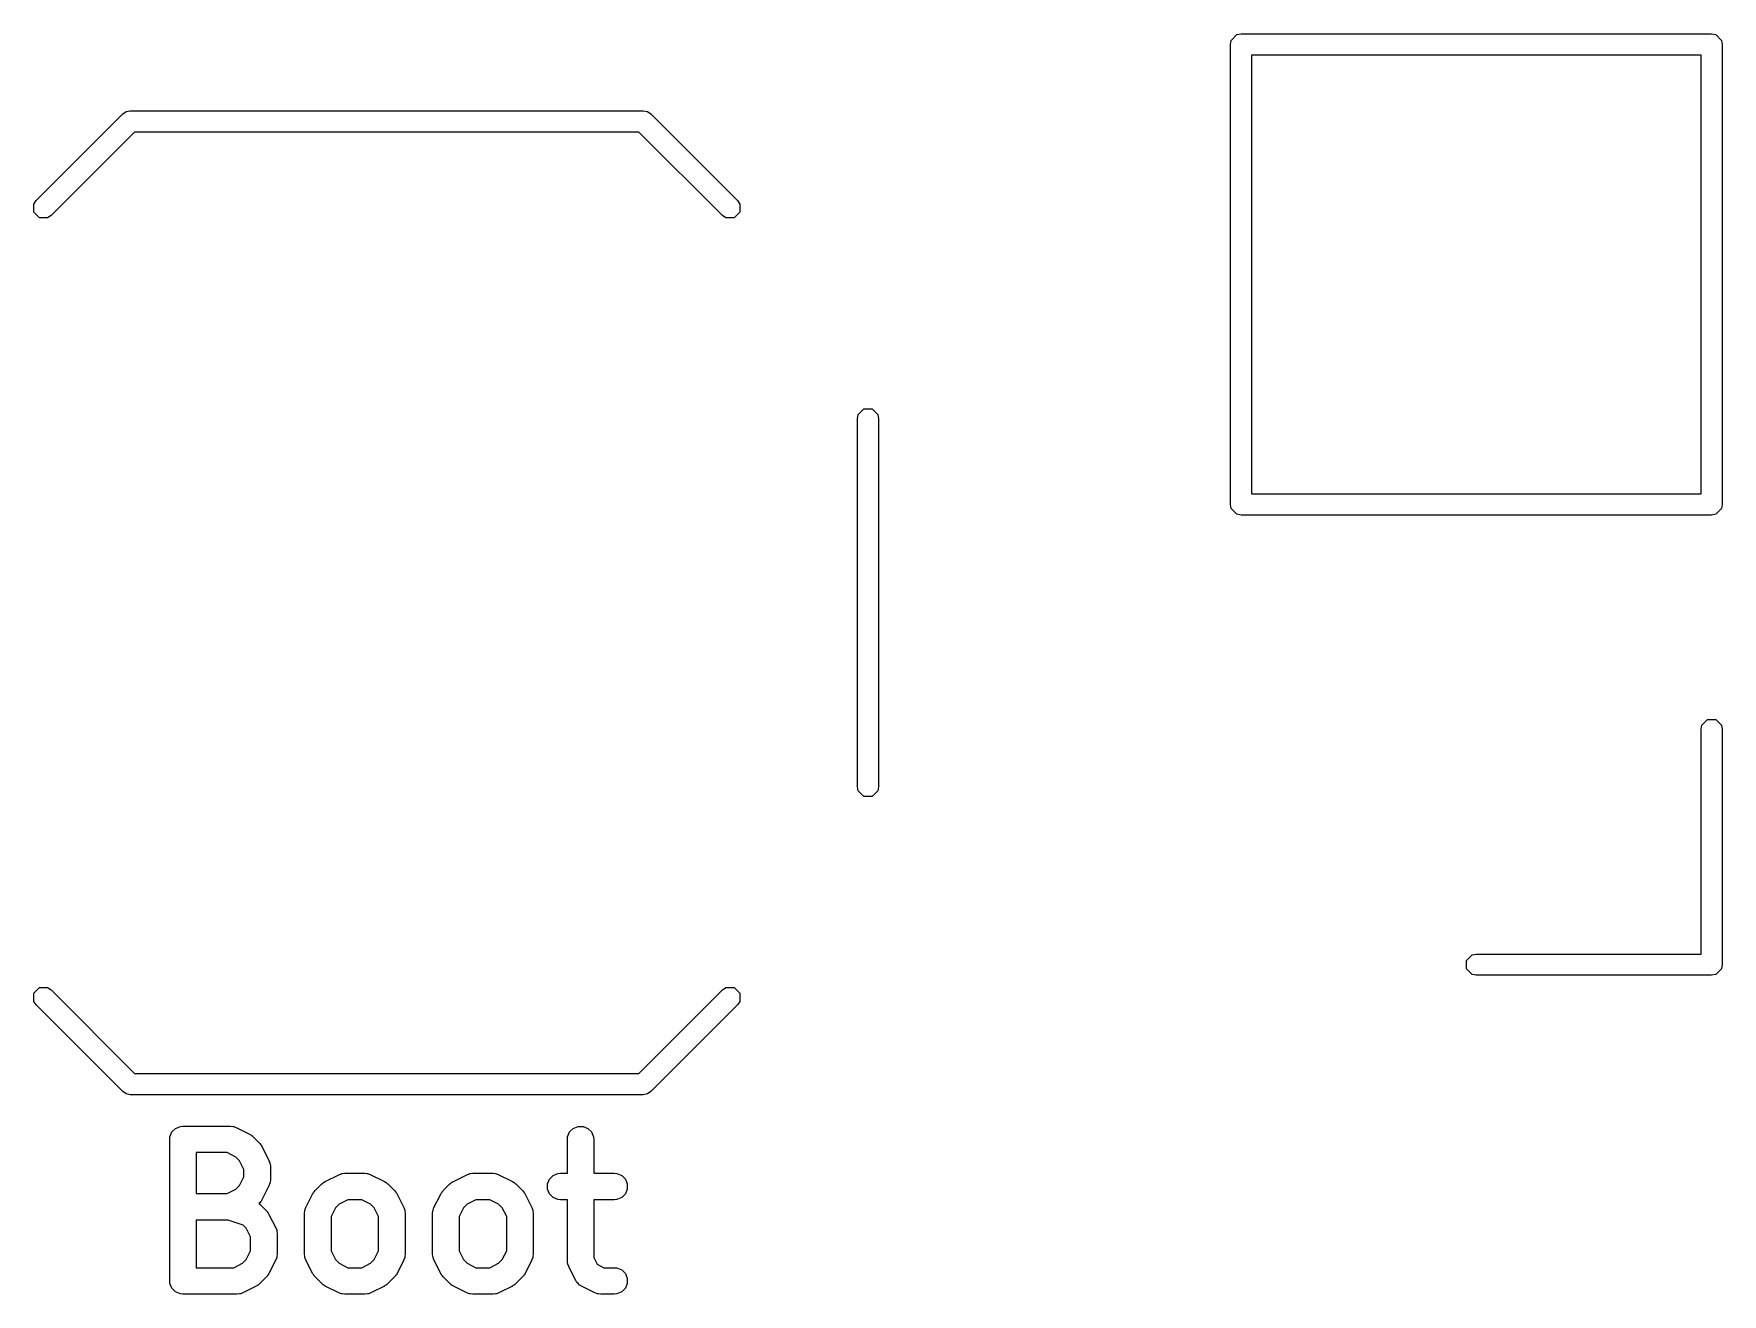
# Model space of a CAD drawing. Extents: x 53 to 255, y -141 to -27.
# Drawn here: x 131.91 to 141.46, y -106.81 to -99.69 of the extents above; entities that cross this region are included whole.
import ezdxf

# ---------------------------------------------------------------- set-up
doc = ezdxf.new("R2010")
doc.units = 0
doc.layers.add('BLACK', color=7, linetype='CONTINUOUS')

msp = doc.modelspace()

# ---------------------------------------------------------------- linework, layer by layer
at = {"layer": 'BLACK', "linetype": 'CONTINUOUS'}
for p, q in [((138.675287, -99.748482), (138.679854, -99.725521)), ((138.679854, -99.725521), (138.712326, -99.693049)), ((138.712326, -99.693049), (138.735287, -99.688482)), ((138.735287, -99.688482), (141.395287, -99.688482)), ((141.395287, -99.688482), (141.418248, -99.693049)), ((141.418248, -99.693049), (141.45072, -99.725521)), ((141.45072, -99.725521), (141.455287, -99.748482)), ((138.675287, -102.348482), (138.675287, -99.748482)), ((138.795287, -99.808482), (138.795287, -102.288482)), ((141.335287, -99.808482), (138.795287, -99.808482)), ((141.335287, -102.288482), (141.335287, -99.808482)), ((141.455287, -99.748482), (141.455287, -102.348482)), ((131.924063, -100.63114), (132.414063, -100.141139)), ((132.414063, -100.141139), (132.433528, -100.128133)), ((132.433528, -100.128133), (132.456489, -100.123566)), ((132.456489, -100.123566), (135.356489, -100.123566)), ((135.356489, -100.123566), (135.37945, -100.128133)), ((135.37945, -100.128133), (135.398915, -100.14114)), ((135.398915, -100.14114), (135.888916, -100.63114)), ((132.481342, -100.243566), (132.008915, -100.715992)), ((135.331637, -100.243566), (132.481342, -100.243566)), ((135.804063, -100.715993), (135.331637, -100.243566)), ((131.911056, -100.650605), (131.924063, -100.63114)), ((131.911056, -100.696527), (131.911056, -100.650605)), ((135.888916, -100.63114), (135.901922, -100.650605)), ((135.901922, -100.650605), (135.901922, -100.696527)), ((131.943528, -100.728999), (131.911056, -100.696527)), ((131.98945, -100.728999), (131.943528, -100.728999)), ((132.008915, -100.715992), (131.98945, -100.728999)), ((135.823528, -100.728999), (135.804063, -100.715993)), ((135.86945, -100.728999), (135.823528, -100.728999)), ((135.901922, -100.696527), (135.86945, -100.728999)), ((136.571056, -101.840605), (136.603528, -101.808133)), ((136.603528, -101.808133), (136.64945, -101.808133)), ((136.64945, -101.808133), (136.681922, -101.840605)), ((136.566489, -101.863566), (136.571056, -101.840605)), ((136.566489, -103.943566), (136.566489, -101.863566)), ((136.681922, -101.840605), (136.686489, -101.863566)), ((136.686489, -101.863566), (136.686489, -103.943566)), ((138.795287, -102.288482), (141.335287, -102.288482)), ((138.679854, -102.371443), (138.675287, -102.348482)), ((138.712326, -102.403915), (138.679854, -102.371443)), ((138.735287, -102.408482), (138.712326, -102.403915)), ((141.395287, -102.408482), (138.735287, -102.408482)), ((141.418248, -102.403915), (141.395287, -102.408482)), ((141.45072, -102.371443), (141.418248, -102.403915)), ((141.455287, -102.348482), (141.45072, -102.371443)), ((141.335287, -103.618482), (141.339854, -103.595521)), ((141.335287, -104.888482), (141.335287, -103.618482)), ((141.339854, -103.595521), (141.372326, -103.563049)), ((141.372326, -103.563049), (141.418248, -103.563049)), ((141.418248, -103.563049), (141.45072, -103.595521)), ((141.45072, -103.595521), (141.455287, -103.618482)), ((141.455287, -103.618482), (141.455287, -104.948482)), ((136.571056, -103.966527), (136.566489, -103.943566)), ((136.603528, -103.998999), (136.571056, -103.966527)), ((136.64945, -103.998999), (136.603528, -103.998999)), ((136.681922, -103.966527), (136.64945, -103.998999)), ((136.686489, -103.943566), (136.681922, -103.966527)), ((140.042326, -104.893049), (140.065287, -104.888482)), ((140.065287, -104.888482), (141.335287, -104.888482)), ((140.009854, -104.925521), (140.042326, -104.893049)), ((140.009854, -104.971443), (140.009854, -104.925521)), ((140.042326, -105.003915), (140.009854, -104.971443)), ((141.45072, -104.971443), (141.418248, -105.003915)), ((141.455287, -104.948482), (141.45072, -104.971443)), ((131.911056, -105.110605), (131.943528, -105.078133)), ((131.943528, -105.078133), (131.98945, -105.078133)), ((131.98945, -105.078133), (132.008915, -105.09114)), ((135.804063, -105.091139), (135.823528, -105.078133)), ((135.823528, -105.078133), (135.86945, -105.078133)), ((135.86945, -105.078133), (135.901922, -105.110605)), ((140.065287, -105.008482), (140.042326, -105.003915)), ((141.395287, -105.008482), (140.065287, -105.008482)), ((141.418248, -105.003915), (141.395287, -105.008482)), ((131.911056, -105.156527), (131.911056, -105.110605)), ((131.924063, -105.175992), (131.911056, -105.156527)), ((132.414063, -105.665993), (131.924063, -105.175992)), ((132.008915, -105.09114), (132.481342, -105.563566)), ((135.331637, -105.563566), (135.804063, -105.091139)), ((135.888916, -105.175992), (135.398915, -105.665992)), ((135.901922, -105.156527), (135.888916, -105.175992)), ((135.901922, -105.110605), (135.901922, -105.156527)), ((132.481342, -105.563566), (135.331637, -105.563566)), ((132.433528, -105.678999), (132.414063, -105.665993)), ((132.456489, -105.683566), (132.433528, -105.678999)), ((135.356489, -105.683566), (132.456489, -105.683566)), ((135.37945, -105.678999), (135.356489, -105.683566)), ((135.398915, -105.665992), (135.37945, -105.678999)), ((132.679584, -105.935861), (132.681025, -105.921229)), ((132.679584, -106.735861), (132.679584, -105.935861)), ((132.681025, -105.921229), (132.692224, -105.894193)), ((132.692224, -105.894193), (132.712916, -105.873501)), ((132.712916, -105.873501), (132.739952, -105.862302)), ((132.739952, -105.862302), (132.754584, -105.860861)), ((132.754584, -105.860861), (133.02125, -105.860861)), ((133.02125, -105.860861), (133.035882, -105.862302)), ((133.035882, -105.862302), (133.038371, -105.863333)), ((133.038371, -105.863333), (133.041059, -105.863524)), ((133.041059, -105.863524), (133.054791, -105.868779)), ((133.054791, -105.868779), (133.130982, -105.906874)), ((133.130982, -105.906874), (133.137281, -105.910838)), ((133.137281, -105.910838), (133.139109, -105.911596)), ((133.139109, -105.911596), (133.141165, -105.913284)), ((133.141165, -105.913284), (133.143425, -105.914706)), ((133.143425, -105.914706), (133.144724, -105.916204)), ((133.144724, -105.916204), (133.150474, -105.920923)), ((133.150474, -105.920923), (133.188569, -105.959018)), ((134.927204, -105.935861), (134.928645, -105.921229)), ((134.927204, -106.127527), (134.927204, -105.935861)), ((134.928645, -105.921229), (134.939844, -105.894193)), ((134.939844, -105.894193), (134.960536, -105.873501)), ((134.960536, -105.873501), (134.987572, -105.862302)), ((134.987572, -105.862302), (135.016836, -105.862302)), ((135.016836, -105.862302), (135.043872, -105.873501)), ((135.043872, -105.873501), (135.064564, -105.894193)), ((135.064564, -105.894193), (135.075763, -105.921229)), ((135.075763, -105.921229), (135.077204, -105.935861)), ((135.077204, -105.935861), (135.077204, -106.127527)), ((133.003545, -106.010861), (132.829584, -106.010861)), ((132.829584, -106.010861), (132.829584, -106.241813)), ((133.053014, -106.035595), (133.003545, -106.010861)), ((133.073896, -106.056477), (133.053014, -106.035595)), ((133.188569, -105.959018), (133.193287, -105.964767)), ((133.193287, -105.964767), (133.194786, -105.966067)), ((133.194786, -105.966067), (133.196207, -105.968326)), ((133.196207, -105.968326), (133.197896, -105.970383)), ((133.197896, -105.970383), (133.198653, -105.97221)), ((133.198653, -105.97221), (133.202618, -105.97851)), ((133.202618, -105.97851), (133.240713, -106.054701)), ((133.098631, -106.105946), (133.073896, -106.056477)), ((133.098631, -106.146727), (133.098631, -106.105946)), ((133.240713, -106.054701), (133.245968, -106.068433)), ((133.245968, -106.068433), (133.246158, -106.07112)), ((133.246158, -106.07112), (133.24719, -106.07361)), ((133.24719, -106.07361), (133.248631, -106.088242)), ((133.248631, -106.088242), (133.248631, -106.164432)), ((133.635327, -106.135446), (133.649059, -106.130191)), ((133.649059, -106.130191), (133.651745, -106.13)), ((133.651745, -106.13), (133.654237, -106.128968)), ((133.654237, -106.128968), (133.668869, -106.127527)), ((133.668869, -106.127527), (133.783155, -106.127527)), ((133.783155, -106.127527), (133.797787, -106.128968)), ((133.797787, -106.128968), (133.800275, -106.129998)), ((133.800275, -106.129998), (133.802965, -106.13019)), ((133.802965, -106.13019), (133.816696, -106.135445)), ((134.359137, -106.135446), (134.372869, -106.130191)), ((134.372869, -106.130191), (134.375555, -106.13)), ((134.375555, -106.13), (134.378047, -106.128968)), ((134.378047, -106.128968), (134.392679, -106.127527)), ((134.392679, -106.127527), (134.506965, -106.127527)), ((134.506965, -106.127527), (134.521597, -106.128968)), ((134.521597, -106.128968), (134.524085, -106.129998)), ((134.524085, -106.129998), (134.526775, -106.13019)), ((134.526775, -106.13019), (134.540506, -106.135445)), ((134.84625, -106.140167), (134.873286, -106.128968)), ((134.873286, -106.128968), (134.887918, -106.127527)), ((134.887918, -106.127527), (134.927204, -106.127527)), ((135.077204, -106.127527), (135.19268, -106.127527)), ((135.19268, -106.127527), (135.207312, -106.128968)), ((135.207312, -106.128968), (135.234348, -106.140167)), ((133.003545, -106.241813), (133.053014, -106.217078)), ((133.053014, -106.217078), (133.073896, -106.196196)), ((133.073896, -106.196196), (133.098631, -106.146727)), ((133.240713, -106.197973), (133.202618, -106.274164)), ((133.245968, -106.184241), (133.240713, -106.197973)), ((133.246158, -106.181553), (133.245968, -106.184241)), ((133.24719, -106.179064), (133.246158, -106.181553)), ((133.248631, -106.164432), (133.24719, -106.179064)), ((133.49683, -106.231437), (133.501551, -106.225685)), ((133.501551, -106.225685), (133.539646, -106.18759)), ((133.539646, -106.18759), (133.545398, -106.182869)), ((133.545398, -106.182869), (133.546695, -106.181374)), ((133.546695, -106.181374), (133.54895, -106.179954)), ((133.54895, -106.179954), (133.551011, -106.178263)), ((133.551011, -106.178263), (133.552839, -106.177505)), ((133.552839, -106.177505), (133.559137, -106.173541)), ((133.559137, -106.173541), (133.635327, -106.135446)), ((133.816696, -106.135445), (133.892887, -106.173541)), ((133.892887, -106.173541), (133.899183, -106.177504)), ((133.899183, -106.177504), (133.901014, -106.178263)), ((133.901014, -106.178263), (133.903075, -106.179954)), ((133.903075, -106.179954), (133.90533, -106.181374)), ((133.90533, -106.181374), (133.906626, -106.182869)), ((133.906626, -106.182869), (133.912379, -106.18759)), ((133.912379, -106.18759), (133.950474, -106.225685)), ((133.950474, -106.225685), (133.955192, -106.231434)), ((134.22064, -106.231437), (134.225361, -106.225685)), ((134.225361, -106.225685), (134.263456, -106.18759)), ((134.263456, -106.18759), (134.269208, -106.182869)), ((134.269208, -106.182869), (134.270505, -106.181374)), ((134.270505, -106.181374), (134.27276, -106.179954)), ((134.27276, -106.179954), (134.274821, -106.178263)), ((134.274821, -106.178263), (134.276649, -106.177505)), ((134.276649, -106.177505), (134.282947, -106.173541)), ((134.282947, -106.173541), (134.359137, -106.135446)), ((134.540506, -106.135445), (134.616697, -106.173541)), ((134.616697, -106.173541), (134.622993, -106.177504)), ((134.622993, -106.177504), (134.624824, -106.178263)), ((134.624824, -106.178263), (134.626885, -106.179954)), ((134.626885, -106.179954), (134.62914, -106.181374)), ((134.62914, -106.181374), (134.630436, -106.182869)), ((134.630436, -106.182869), (134.636189, -106.18759)), ((134.636189, -106.18759), (134.674284, -106.225685)), ((134.674284, -106.225685), (134.679002, -106.231434)), ((134.814359, -106.187895), (134.825558, -106.160859)), ((134.814359, -106.217159), (134.814359, -106.187895)), ((134.825558, -106.244195), (134.814359, -106.217159)), ((134.825558, -106.160859), (134.84625, -106.140167)), ((135.234348, -106.140167), (135.25504, -106.160859)), ((135.25504, -106.160859), (135.266239, -106.187895)), ((135.266239, -106.217159), (135.25504, -106.244195)), ((135.266239, -106.187895), (135.266239, -106.217159)), ((132.829584, -106.241813), (133.003545, -106.241813)), ((133.188569, -106.293656), (133.184054, -106.29817)), ((133.184054, -106.29817), (133.18857, -106.301876)), ((133.193287, -106.287906), (133.188569, -106.293656)), ((133.18857, -106.301876), (133.226665, -106.339972)), ((133.194786, -106.286607), (133.193287, -106.287906)), ((133.196207, -106.284347), (133.194786, -106.286607)), ((133.197896, -106.282291), (133.196207, -106.284347)), ((133.198653, -106.280463), (133.197896, -106.282291)), ((133.202618, -106.274164), (133.198653, -106.280463)), ((133.444151, -106.335098), (133.449406, -106.321366)), ((133.449406, -106.321366), (133.487502, -106.245177)), ((133.487502, -106.245177), (133.491465, -106.23888)), ((133.491465, -106.23888), (133.492224, -106.23705)), ((133.492224, -106.23705), (133.493915, -106.234988)), ((133.493915, -106.234988), (133.495335, -106.232734)), ((133.495335, -106.232734), (133.49683, -106.231437)), ((133.637105, -106.302262), (133.616222, -106.323146)), ((133.686575, -106.277527), (133.637105, -106.302262)), ((133.76545, -106.277527), (133.686575, -106.277527)), ((133.814919, -106.302262), (133.76545, -106.277527)), ((133.835802, -106.323145), (133.814919, -106.302262)), ((133.955192, -106.231434), (133.956691, -106.232734)), ((133.956691, -106.232734), (133.958112, -106.234993)), ((133.958112, -106.234993), (133.959801, -106.23705)), ((133.959801, -106.23705), (133.960558, -106.238877)), ((133.960558, -106.238877), (133.964523, -106.245177)), ((133.964523, -106.245177), (134.002618, -106.321367)), ((134.002618, -106.321367), (134.007873, -106.335099)), ((134.167961, -106.335098), (134.173216, -106.321366)), ((134.173216, -106.321366), (134.211312, -106.245177)), ((134.211312, -106.245177), (134.215275, -106.23888)), ((134.215275, -106.23888), (134.216034, -106.23705)), ((134.216034, -106.23705), (134.217725, -106.234988)), ((134.217725, -106.234988), (134.219145, -106.232734)), ((134.219145, -106.232734), (134.22064, -106.231437)), ((134.360915, -106.302262), (134.340032, -106.323146)), ((134.410385, -106.277527), (134.360915, -106.302262)), ((134.48926, -106.277527), (134.410385, -106.277527)), ((134.538729, -106.302262), (134.48926, -106.277527)), ((134.559612, -106.323145), (134.538729, -106.302262)), ((134.679002, -106.231434), (134.680501, -106.232734)), ((134.680501, -106.232734), (134.681922, -106.234993)), ((134.681922, -106.234993), (134.683611, -106.23705)), ((134.683611, -106.23705), (134.684368, -106.238877)), ((134.684368, -106.238877), (134.688333, -106.245177)), ((134.688333, -106.245177), (134.726428, -106.321367)), ((134.726428, -106.321367), (134.731683, -106.335099)), ((134.84625, -106.264887), (134.825558, -106.244195)), ((134.873286, -106.276086), (134.84625, -106.264887)), ((134.887918, -106.277527), (134.873286, -106.276086)), ((134.927204, -106.277527), (134.887918, -106.277527)), ((134.927204, -106.621575), (134.927204, -106.277527)), ((135.19268, -106.277527), (135.077204, -106.277527)), ((135.077204, -106.277527), (135.077204, -106.60387)), ((135.207312, -106.276086), (135.19268, -106.277527)), ((135.234348, -106.264887), (135.207312, -106.276086)), ((135.25504, -106.244195), (135.234348, -106.264887)), ((133.00908, -106.391813), (132.829584, -106.391813)), ((132.829584, -106.391813), (132.829584, -106.660861)), ((133.095021, -106.420459), (133.00908, -106.391813)), ((133.226665, -106.339972), (133.231385, -106.345723)), ((133.231385, -106.345723), (133.23288, -106.34702)), ((133.23288, -106.34702), (133.234299, -106.349274)), ((133.234299, -106.349274), (133.235992, -106.351337)), ((133.235992, -106.351337), (133.23675, -106.353167)), ((133.23675, -106.353167), (133.240713, -106.359462)), ((133.240713, -106.359462), (133.278808, -106.435652)), ((133.441488, -106.354908), (133.442929, -106.340276)), ((133.441488, -106.58348), (133.441488, -106.354908)), ((133.442929, -106.340276), (133.443959, -106.337787)), ((133.443959, -106.337787), (133.444151, -106.335098)), ((133.616222, -106.323146), (133.591488, -106.372614)), ((133.591488, -106.372614), (133.591488, -106.565774)), ((133.860536, -106.372613), (133.835802, -106.323145)), ((133.860536, -106.565775), (133.860536, -106.372613)), ((134.007873, -106.335099), (134.008063, -106.337786)), ((134.008063, -106.337786), (134.009095, -106.340276)), ((134.009095, -106.340276), (134.010536, -106.354908)), ((134.010536, -106.354908), (134.010536, -106.58348)), ((134.165298, -106.354908), (134.166739, -106.340276)), ((134.165298, -106.58348), (134.165298, -106.354908)), ((134.166739, -106.340276), (134.167769, -106.337787)), ((134.167769, -106.337787), (134.167961, -106.335098)), ((134.340032, -106.323146), (134.315298, -106.372614)), ((134.315298, -106.372614), (134.315298, -106.565774)), ((134.584346, -106.372613), (134.559612, -106.323145)), ((134.584346, -106.565775), (134.584346, -106.372613)), ((134.731683, -106.335099), (134.731873, -106.337786)), ((134.731873, -106.337786), (134.732905, -106.340276)), ((134.732905, -106.340276), (134.734346, -106.354908)), ((134.734346, -106.354908), (134.734346, -106.58348)), ((133.111991, -106.437429), (133.095021, -106.420459)), ((133.136727, -106.486899), (133.111991, -106.437429)), ((133.136727, -106.565774), (133.136727, -106.486899)), ((133.278808, -106.435652), (133.284063, -106.449384)), ((133.284063, -106.449384), (133.284253, -106.45207)), ((133.284253, -106.45207), (133.285286, -106.454562)), ((133.285286, -106.454562), (133.286727, -106.469194)), ((133.286727, -106.469194), (133.286727, -106.58348)), ((133.111991, -106.615244), (133.136727, -106.565774)), ((133.284063, -106.60329), (133.278808, -106.617022)), ((133.284253, -106.600603), (133.284063, -106.60329)), ((133.285286, -106.598112), (133.284253, -106.600603)), ((133.286727, -106.58348), (133.285286, -106.598112)), ((133.442929, -106.598112), (133.441488, -106.58348)), ((133.443959, -106.6006), (133.442929, -106.598112)), ((133.444151, -106.60329), (133.443959, -106.6006)), ((133.449406, -106.617022), (133.444151, -106.60329)), ((133.591488, -106.565774), (133.616222, -106.615242)), ((133.835801, -106.615243), (133.860536, -106.565775)), ((134.007873, -106.603289), (134.002618, -106.617021)), ((134.008063, -106.600601), (134.007873, -106.603289)), ((134.009095, -106.598112), (134.008063, -106.600601)), ((134.010536, -106.58348), (134.009095, -106.598112)), ((134.166739, -106.598112), (134.165298, -106.58348)), ((134.167769, -106.6006), (134.166739, -106.598112)), ((134.167961, -106.60329), (134.167769, -106.6006)), ((134.173216, -106.617022), (134.167961, -106.60329)), ((134.315298, -106.565774), (134.340032, -106.615242)), ((134.559611, -106.615243), (134.584346, -106.565775)), ((134.731683, -106.603289), (134.726428, -106.617021)), ((134.731873, -106.600601), (134.731683, -106.603289)), ((134.732905, -106.598112), (134.731873, -106.600601)), ((134.734346, -106.58348), (134.732905, -106.598112)), ((135.077204, -106.60387), (135.0962, -106.641864)), ((132.829584, -106.660861), (133.041641, -106.660861)), ((133.041641, -106.660861), (133.091108, -106.636127)), ((133.091108, -106.636127), (133.111991, -106.615244)), ((133.234299, -106.703399), (133.23288, -106.705654)), ((133.235992, -106.701337), (133.234299, -106.703399)), ((133.23675, -106.699506), (133.235992, -106.701337)), ((133.240713, -106.693212), (133.23675, -106.699506)), ((133.278808, -106.617022), (133.240713, -106.693212)), ((133.487502, -106.693211), (133.449406, -106.617022)), ((133.491464, -106.699505), (133.487502, -106.693211)), ((133.492223, -106.701337), (133.491464, -106.699505)), ((133.493916, -106.7034), (133.492223, -106.701337)), ((133.495335, -106.705654), (133.493916, -106.7034)), ((133.616222, -106.615242), (133.637106, -106.636127)), ((133.637106, -106.636127), (133.686574, -106.660861)), ((133.686574, -106.660861), (133.76545, -106.660861)), ((133.76545, -106.660861), (133.814918, -106.636127)), ((133.814918, -106.636127), (133.835801, -106.615243)), ((133.958112, -106.703395), (133.956691, -106.705654)), ((133.959802, -106.701337), (133.958112, -106.703395)), ((133.960559, -106.699507), (133.959802, -106.701337)), ((133.964523, -106.693211), (133.960559, -106.699507)), ((134.002618, -106.617021), (133.964523, -106.693211)), ((134.211312, -106.693211), (134.173216, -106.617022)), ((134.215274, -106.699505), (134.211312, -106.693211)), ((134.216033, -106.701337), (134.215274, -106.699505)), ((134.217726, -106.7034), (134.216033, -106.701337)), ((134.219145, -106.705654), (134.217726, -106.7034)), ((134.340032, -106.615242), (134.360916, -106.636127)), ((134.360916, -106.636127), (134.410384, -106.660861)), ((134.410384, -106.660861), (134.48926, -106.660861)), ((134.48926, -106.660861), (134.538728, -106.636127)), ((134.538728, -106.636127), (134.559611, -106.615243)), ((134.681922, -106.703395), (134.680501, -106.705654)), ((134.683612, -106.701337), (134.681922, -106.703395)), ((134.684369, -106.699507), (134.683612, -106.701337)), ((134.688333, -106.693211), (134.684369, -106.699507)), ((134.726428, -106.617021), (134.688333, -106.693211)), ((134.928645, -106.636207), (134.927204, -106.621575)), ((134.929676, -106.638696), (134.928645, -106.636207)), ((134.929867, -106.641384), (134.929676, -106.638696)), ((134.935122, -106.655116), (134.929867, -106.641384)), ((134.973217, -106.731307), (134.935122, -106.655116)), ((135.0962, -106.641864), (135.134194, -106.660861)), ((135.134194, -106.660861), (135.19268, -106.660861)), ((135.19268, -106.660861), (135.207312, -106.662302)), ((135.207312, -106.662302), (135.234348, -106.673501)), ((135.234348, -106.673501), (135.25504, -106.694193)), ((135.25504, -106.694193), (135.266239, -106.721229)), ((132.681025, -106.750493), (132.679584, -106.735861)), ((132.692224, -106.777529), (132.681025, -106.750493)), ((132.712916, -106.798221), (132.692224, -106.777529)), ((132.739952, -106.80942), (132.712916, -106.798221)), ((133.169077, -106.764848), (133.092887, -106.802943)), ((133.175376, -106.760883), (133.169077, -106.764848)), ((133.177204, -106.760126), (133.175376, -106.760883)), ((133.17926, -106.758438), (133.177204, -106.760126)), ((133.18152, -106.757016), (133.17926, -106.758438)), ((133.18282, -106.755516), (133.18152, -106.757016)), ((133.18857, -106.750798), (133.18282, -106.755516)), ((133.226665, -106.712702), (133.18857, -106.750798)), ((133.231385, -106.70695), (133.226665, -106.712702)), ((133.23288, -106.705654), (133.231385, -106.70695)), ((133.496829, -106.70695), (133.495335, -106.705654)), ((133.50155, -106.712702), (133.496829, -106.70695)), ((133.539645, -106.750798), (133.50155, -106.712702)), ((133.545396, -106.755518), (133.539645, -106.750798)), ((133.546695, -106.757016), (133.545396, -106.755518)), ((133.54895, -106.758435), (133.546695, -106.757016)), ((133.55101, -106.760126), (133.54895, -106.758435)), ((133.55284, -106.760884), (133.55101, -106.760126)), ((133.559138, -106.764848), (133.55284, -106.760884)), ((133.635328, -106.802943), (133.559138, -106.764848)), ((133.892887, -106.764848), (133.816696, -106.802943)), ((133.899186, -106.760883), (133.892887, -106.764848)), ((133.901014, -106.760126), (133.899186, -106.760883)), ((133.90307, -106.758438), (133.901014, -106.760126)), ((133.90533, -106.757016), (133.90307, -106.758438)), ((133.90663, -106.755516), (133.90533, -106.757016)), ((133.91238, -106.750798), (133.90663, -106.755516)), ((133.950475, -106.712702), (133.91238, -106.750798)), ((133.955192, -106.706953), (133.950475, -106.712702)), ((133.956691, -106.705654), (133.955192, -106.706953)), ((134.220639, -106.70695), (134.219145, -106.705654)), ((134.22536, -106.712702), (134.220639, -106.70695)), ((134.263455, -106.750798), (134.22536, -106.712702)), ((134.269206, -106.755518), (134.263455, -106.750798)), ((134.270505, -106.757016), (134.269206, -106.755518)), ((134.27276, -106.758435), (134.270505, -106.757016)), ((134.27482, -106.760126), (134.27276, -106.758435)), ((134.27665, -106.760884), (134.27482, -106.760126)), ((134.282948, -106.764848), (134.27665, -106.760884)), ((134.359138, -106.802943), (134.282948, -106.764848)), ((134.616697, -106.764848), (134.540506, -106.802943)), ((134.622996, -106.760883), (134.616697, -106.764848)), ((134.624824, -106.760126), (134.622996, -106.760883)), ((134.62688, -106.758438), (134.624824, -106.760126)), ((134.62914, -106.757016), (134.62688, -106.758438)), ((134.63044, -106.755516), (134.62914, -106.757016)), ((134.63619, -106.750798), (134.63044, -106.755516)), ((134.674285, -106.712702), (134.63619, -106.750798)), ((134.679002, -106.706953), (134.674285, -106.712702)), ((134.680501, -106.705654), (134.679002, -106.706953)), ((134.974757, -106.733754), (134.973217, -106.731307)), ((134.975142, -106.734908), (134.974757, -106.733754)), ((134.976387, -106.736344), (134.975142, -106.734908)), ((134.981049, -106.74375), (134.976387, -106.736344)), ((134.988153, -106.749911), (134.981049, -106.74375)), ((134.994315, -106.757016), (134.988153, -106.749911)), ((135.00172, -106.761677), (134.994315, -106.757016)), ((135.003157, -106.762923), (135.00172, -106.761677)), ((135.00431, -106.763307), (135.003157, -106.762923)), ((135.006758, -106.764848), (135.00431, -106.763307)), ((135.082948, -106.802943), (135.006758, -106.764848)), ((135.234348, -106.798221), (135.207312, -106.80942)), ((135.25504, -106.777529), (135.234348, -106.798221)), ((135.266239, -106.750493), (135.25504, -106.777529)), ((135.266239, -106.721229), (135.266239, -106.750493)), ((132.754584, -106.810861), (132.739952, -106.80942)), ((133.059346, -106.810861), (132.754584, -106.810861)), ((133.073978, -106.80942), (133.059346, -106.810861)), ((133.076467, -106.808388), (133.073978, -106.80942)), ((133.079155, -106.808198), (133.076467, -106.808388)), ((133.092887, -106.802943), (133.079155, -106.808198)), ((133.64906, -106.808198), (133.635328, -106.802943)), ((133.651747, -106.808388), (133.64906, -106.808198)), ((133.654237, -106.80942), (133.651747, -106.808388)), ((133.668869, -106.810861), (133.654237, -106.80942)), ((133.783155, -106.810861), (133.668869, -106.810861)), ((133.797787, -106.80942), (133.783155, -106.810861)), ((133.800276, -106.808388), (133.797787, -106.80942)), ((133.802964, -106.808198), (133.800276, -106.808388)), ((133.816696, -106.802943), (133.802964, -106.808198)), ((134.37287, -106.808198), (134.359138, -106.802943)), ((134.375557, -106.808388), (134.37287, -106.808198)), ((134.378047, -106.80942), (134.375557, -106.808388)), ((134.392679, -106.810861), (134.378047, -106.80942)), ((134.506965, -106.810861), (134.392679, -106.810861)), ((134.521597, -106.80942), (134.506965, -106.810861)), ((134.524086, -106.808388), (134.521597, -106.80942)), ((134.526774, -106.808198), (134.524086, -106.808388)), ((134.540506, -106.802943), (134.526774, -106.808198)), ((135.09668, -106.808198), (135.082948, -106.802943)), ((135.099367, -106.808388), (135.09668, -106.808198)), ((135.101857, -106.80942), (135.099367, -106.808388)), ((135.116489, -106.810861), (135.101857, -106.80942)), ((135.19268, -106.810861), (135.116489, -106.810861)), ((135.207312, -106.80942), (135.19268, -106.810861))]:
    msp.add_line(p, q, dxfattribs=at)

doc.saveas('drawing.dxf')
